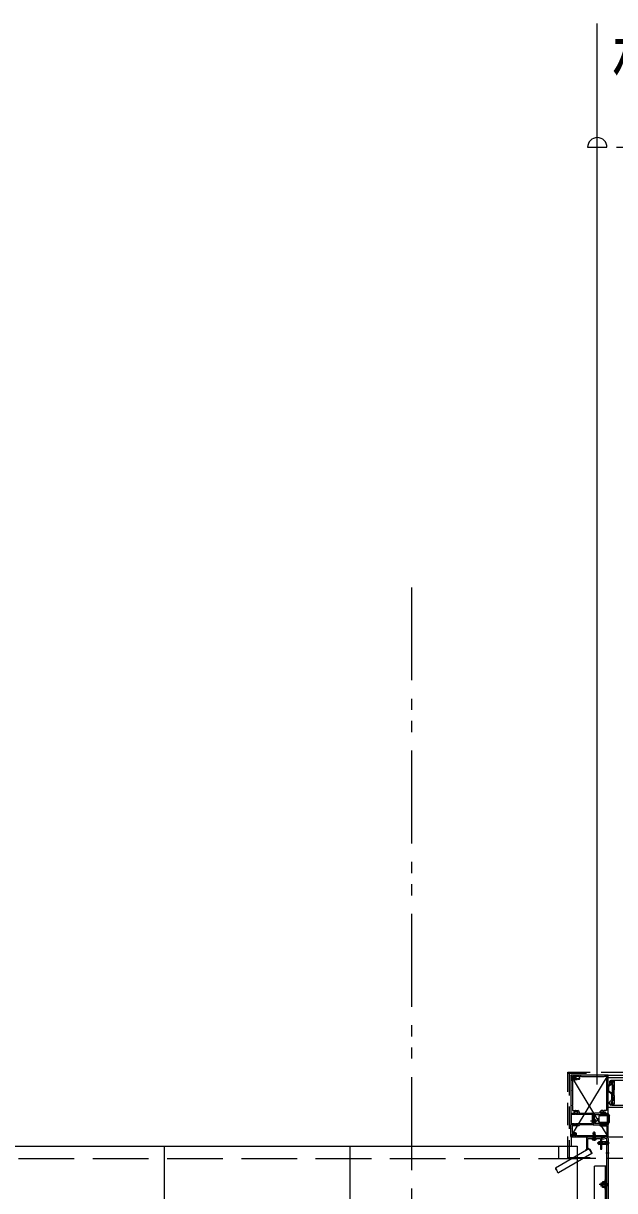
# Model space of a CAD drawing. Units: millimetres at full size. Extents: x -12803 to 120774, y -9413 to 101127.
# Drawn here: x 81647 to 82602, y 19825 to 21712 of the extents above; entities that cross this region are included whole.
import ezdxf
from ezdxf.enums import TextEntityAlignment as Align

# ---------------------------------------------------------------- set-up
doc = ezdxf.new("R2010")
doc.units = ezdxf.units.MM
doc.header["$LTSCALE"] = 30
for name, pattern in [('DASHED1', [1.8, 1.2, -0.6]), ('DASHED3', [4, 3, -1]), ('DOUBLE_CHAIN1', [8.8, 5, -1, 0.6, -0.6, 0.6, -1])]:
    doc.linetypes.add(name, pattern=pattern)
doc.layers.add('0-0_NoName', color=7, linetype='Continuous')
for name, color, linetype, lineweight in [('1-3_AIHO15-壁開口寸法・コメント', 7, 'Continuous', 15), ('2-1_躯体', 7, 'Continuous', 15), ('2-2_間仕切り芯', 7, 'DOUBLE_CHAIN1', 15), ('2-A_建具', 7, 'Continuous', 15)]:
    doc.layers.add(name, color=color, linetype=linetype, lineweight=lineweight)
doc.styles.add('ＭＳ ゴシック', font='')
doc.styles.get('ＭＳ ゴシック').set_extended_font_data('MS Gothic')

# ---------------------------------------------------------------- blocks, each defined once
blk = doc.blocks.new('グループ部品-717')
at = {"layer": '1-3_AIHO15-壁開口寸法・コメント'}
for p, q in [((82558.73, 21511.4), (82589.98, 21511.4)), ((82605.61, 21511.4), (82636.86, 21511.4))]:
    blk.add_line(p, q, dxfattribs=at)
blk.add_arc((82574.36, 21511.4), 15.62, 0, 180, dxfattribs=at)
blk = doc.blocks.new('グループ部品-718')
at = {"layer": '1-3_AIHO15-壁開口寸法・コメント'}
for p, q in [((84093.11, 21511.4), (84061.86, 21511.4)), ((84139.98, 21511.4), (84108.73, 21511.4))]:
    blk.add_line(p, q, dxfattribs=at)
blk.add_arc((84124.36, 21511.4), 15.62, 180, 0, dxfattribs=at)
blk = doc.blocks.new('グループ部品-719')
at = {"layer": '1-3_AIHO15-壁開口寸法・コメント'}
for p, q in [((82574.36, 19996.41), (82574.36, 21711.4)), ((84124.36, 19996.41), (84124.36, 21711.4)), ((82636.86, 21511.4), (84061.86, 21511.4))]:
    blk.add_line(p, q, dxfattribs=at)
for name in ['グループ部品-717', 'グループ部品-718']:
    blk.add_blockref(name, (0, 0), dxfattribs=at)
at = {"layer": '1-3_AIHO15-壁開口寸法・コメント', "style": 'ＭＳ ゴシック', "width": 1.15}
blk.add_text('機器搬入口W1550×H=2200', height=84.92, dxfattribs=at).set_placement((82596.46, 21589.03), align=Align.BOTTOM_LEFT)
blk = doc.blocks.new('グループ部品-732')
at = {"layer": '2-1_躯体'}
for p, q in [((78979.36, 19896.41), (82541.79, 19896.41)), ((81874.36, 19896.41), (81874.36, 19576.41)), ((82174.36, 19896.41), (82174.36, 19576.41)), ((82541.79, 19896.41), (82541.79, 19716.41))]:
    blk.add_line(p, q, dxfattribs=at)
at = {"layer": '2-1_躯体', "linetype": 'DASHED3'}
blk.add_line((78999.36, 19876.41), (82541.79, 19876.41), dxfattribs=at)
at = {"layer": '2-2_間仕切り芯'}
blk.add_line((82274.36, 20799.98), (82274.36, 5670.44), dxfattribs=at)
at = {"layer": '2-A_建具', "linetype": 'DASHED1'}
for p, q in [((82526.79, 20014.41), (82556.79, 20014.41)), ((82528.79, 20014.41), (82528.79, 19878.41)), ((82526.79, 19878.41), (82576.79, 19878.41))]:
    blk.add_line(p, q, dxfattribs=at)
at = {"layer": '2-A_建具'}
for p, q in [((82531.79, 19911.41), (82591.79, 20011.41)), ((82591.79, 19911.41), (82531.79, 20011.41)), ((82535.45, 20008.01), (82534.52, 20008.01)), ((82536.55, 20005.36), (82535.94, 20007.64)), ((82536.79, 20005.21), (82536.74, 20005.21)), ((82537.09, 20006.41), (82537.09, 20005.51)), ((82538.68, 20006.95), (82538.19, 20007.15)), ((82538.7, 20003.93), (82545.36, 20005.1)), ((82591.79, 20011.41), (82659.19, 20011.41)), ((85491.79, 20006.91), (82591.79, 20006.91)), ((82534.29, 19985.95), (82534.29, 19962.87)), ((82589.29, 19985.95), (82589.29, 19962.87)), ((82591.79, 19986.17), (82591.79, 19993.45)), ((82592.67, 19995.11), (82594.29, 19996.21)), ((82592.99, 19986.17), (82592.99, 19993.45)), ((82593.34, 19994.11), (82596.21, 19996.06)), ((82594.29, 20000.91), (82594.29, 19996.21)), ((82596.49, 20002.91), (82596.29, 20002.91)), ((82596.49, 19997.91), (82596.79, 20002.59)), ((82598.79, 19997.91), (82596.49, 19997.91)), ((82597.33, 19996.41), (82598.29, 19996.41)), ((84085.99, 20002.91), (82597.59, 20002.91)), ((82598.29, 19997.91), (82598.29, 19967.91)), ((82599.09, 19998.21), (82599.09, 20000.11)), ((82599.59, 20000.61), (82600.89, 20000.61)), ((82600.29, 19995.11), (82600.29, 19978.41)), ((82600.79, 19995.61), (82600.89, 19995.61)), ((82601.39, 19996.11), (82601.39, 20000.11)), ((82592.67, 19984.52), (82596.21, 19982.11)), ((82593.34, 19985.51), (82598.29, 19982.14)), ((82594.29, 19964.91), (82594.29, 19967.75)), ((82595.3, 19969.49), (82596.08, 19969.94)), ((82597.09, 19980.45), (82597.09, 19971.67)), ((82599.09, 19967.61), (82599.09, 19965.71)), ((82600.29, 19970.71), (82600.29, 19975.41)), ((82600.89, 19977.91), (82600.79, 19977.91)), ((82600.79, 19975.91), (82600.89, 19975.91)), ((82600.79, 19970.21), (82600.89, 19970.21)), ((82601.39, 19977.41), (82601.39, 19976.41)), ((82601.39, 19969.71), (82601.39, 19965.71)), ((82601.91, 19972.64), (82601.79, 19972.45)), ((82531.79, 19949.16), (82531.79, 19931.66)), ((82532.79, 19949.36), (82531.99, 19949.36)), ((82538.35, 19948.93), (82539.19, 19948.44)), ((82539.25, 19953.94), (82539.33, 19953.94)), ((82539.69, 19948.31), (82542.42, 19948.31)), ((82540.06, 19953.82), (82540.25, 19953.94)), ((82540.25, 19953.94), (82542.92, 19953.94)), ((82565.79, 19947.91), (82565.79, 19932.91)), ((82585.79, 19948.41), (82578.29, 19945.41)), ((82580.01, 19945.56), (82585.88, 19947.91)), ((82583.33, 19953.94), (82580.66, 19953.94)), ((82581.15, 19948.37), (82583.88, 19948.37)), ((82583.88, 19948.31), (82581.15, 19948.31)), ((82584.33, 19953.94), (82584.25, 19953.94)), ((82584.38, 19948.5), (82585.23, 19948.99)), ((82585.23, 19948.93), (82584.38, 19948.44)), ((82589.79, 19948.41), (82585.79, 19948.41)), ((82589.79, 19947.91), (82585.88, 19947.91)), ((82586.15, 19948.37), (82590.79, 19948.37)), ((82590.79, 19948.31), (82586.15, 19948.31)), ((82589.79, 19948.41), (82589.79, 19947.91)), ((82591.59, 19949.42), (82590.79, 19949.42)), ((82590.79, 19949.36), (82591.59, 19949.36)), ((85491.79, 19958.91), (82591.79, 19958.91)), ((82591.79, 19949.22), (82591.79, 19931.66)), ((82591.79, 19948.41), (82593.79, 19945.41)), ((82596.49, 19962.91), (82596.29, 19962.91)), ((82597.59, 19962.91), (84085.99, 19962.91)), ((82599.59, 19965.21), (82600.89, 19965.21)), ((82531.79, 19912.26), (82531.79, 19931.21)), ((82531.99, 19931.46), (82532.79, 19931.46)), ((82539.19, 19932.38), (82538.35, 19931.89)), ((82542.42, 19932.51), (82539.69, 19932.51)), ((82563.29, 19937.41), (82574.29, 19937.41)), ((82565.79, 19940.41), (82566.79, 19939.41)), ((82566.79, 19938.76), (82571.7, 19938.76)), ((82566.79, 19936.06), (82571.7, 19936.06)), ((82566.79, 19935.41), (82570.39, 19935.41)), ((82567.72, 19947.84), (82567.72, 19937.87)), ((82567.86, 19947.84), (82567.86, 19937.87)), ((82571.79, 19938.71), (82570.39, 19939.41)), ((82571.79, 19936.11), (82570.39, 19935.41)), ((82571.79, 19938.71), (82571.79, 19936.11)), ((82575.12, 19941.24), (82576.79, 19941.24)), ((82575.12, 19939.58), (82576.79, 19939.58)), ((82591.79, 19945.41), (82576.79, 19945.41)), ((82585.79, 19932.41), (82578.29, 19935.41)), ((82580.01, 19935.26), (82585.88, 19932.91)), ((82583.88, 19932.57), (82581.15, 19932.57)), ((82581.15, 19932.51), (82583.88, 19932.51)), ((82585.23, 19931.95), (82584.38, 19932.44)), ((82584.38, 19932.38), (82585.23, 19931.89)), ((82589.79, 19932.41), (82585.79, 19932.41)), ((82589.79, 19932.91), (82585.88, 19932.91)), ((82590.79, 19932.57), (82586.15, 19932.57)), ((82589.79, 19932.41), (82589.79, 19932.91)), ((82590.79, 19931.52), (82591.59, 19931.52)), ((82591.59, 19931.46), (82590.79, 19931.46)), ((82591.79, 19932.41), (82593.79, 19935.41)), ((82593.79, 19935.41), (82593.79, 19945.41)), ((82533.9, 19914.96), (82533.99, 19914.61)), ((82534.46, 19914.01), (82534.64, 19913.9)), ((82534.7, 19915.7), (82534.62, 19915.52)), ((82534.77, 19914.62), (82534.69, 19914.44)), ((82535.05, 19915.05), (82534.97, 19914.87)), ((82535.24, 19915.62), (82535.16, 19915.44)), ((82535.49, 19914.44), (82535.41, 19914.26)), ((82535.77, 19916.17), (82535.7, 19915.99)), ((82535.77, 19915.52), (82535.7, 19915.34)), ((82535.98, 19915.06), (82535.9, 19914.88)), ((82536.32, 19914.27), (82536.24, 19914.08)), ((82536.38, 19915.77), (82536.3, 19915.58)), ((82536.57, 19914.76), (82536.5, 19914.57)), ((82540.36, 19917.56), (82539.31, 19918.29)), ((82579.49, 19911.41), (82559.09, 19911.41)), ((82567.94, 19914.91), (82567.31, 19914.8)), ((82571.27, 19914.8), (82567.31, 19914.1)), ((82567.31, 19914.62), (82567.31, 19914.8)), ((82567.31, 19914.62), (82567.94, 19914.73)), ((82567.31, 19914.62), (82567.69, 19914.4)), ((82567.31, 19913.92), (82571.27, 19914.62)), ((82567.31, 19914.1), (82567.69, 19914.32)), ((82571.27, 19914.1), (82567.31, 19913.4)), ((82567.31, 19913.92), (82567.31, 19914.1)), ((82567.31, 19913.92), (82567.69, 19913.7)), ((82567.31, 19913.22), (82571.27, 19913.92)), ((82567.31, 19913.4), (82567.69, 19913.62)), ((82571.27, 19913.4), (82567.31, 19912.7)), ((82567.31, 19913.22), (82567.31, 19913.4)), ((82567.31, 19913.22), (82567.69, 19913)), ((82567.31, 19912.52), (82571.27, 19913.22)), ((82567.31, 19912.7), (82567.69, 19912.92)), ((82571.27, 19912.7), (82567.31, 19912)), ((82567.31, 19912.52), (82567.31, 19912.7)), ((82567.31, 19912.52), (82567.69, 19912.3)), ((82567.31, 19911.82), (82571.27, 19912.52)), ((82567.31, 19912), (82567.69, 19912.22)), ((82567.31, 19911.82), (82567.31, 19912)), ((82567.31, 19911.82), (82567.69, 19911.6)), ((82571.27, 19911.3), (82567.31, 19910.6)), ((82567.31, 19911.12), (82567.69, 19910.9)), ((82567.31, 19910.6), (82567.69, 19910.82)), ((82567.31, 19910.42), (82567.31, 19910.6)), ((82571.27, 19910.6), (82567.31, 19909.9)), ((82567.31, 19910.42), (82567.69, 19910.2)), ((82567.31, 19909.9), (82567.69, 19910.12)), ((82567.64, 19918.1), (82569.14, 19919.11)), ((82567.64, 19915.81), (82567.94, 19915.81)), ((82567.69, 19915.81), (82567.69, 19915.02)), ((82570.89, 19915.1), (82567.69, 19914.4)), ((82567.69, 19914.32), (82570.89, 19915.02)), ((82570.89, 19914.4), (82567.69, 19913.7)), ((82567.69, 19914.4), (82567.69, 19914.32)), ((82567.69, 19913.62), (82570.89, 19914.32)), ((82570.89, 19913.7), (82567.69, 19913)), ((82567.69, 19913.7), (82567.69, 19913.62)), ((82567.69, 19912.92), (82570.89, 19913.62)), ((82570.89, 19913), (82567.69, 19912.3)), ((82567.69, 19913), (82567.69, 19912.92)), ((82567.69, 19912.22), (82570.89, 19912.92)), ((82570.89, 19912.3), (82567.69, 19911.6)), ((82567.69, 19912.3), (82567.69, 19912.22)), ((82567.69, 19911.6), (82567.69, 19911.52)), ((82567.69, 19910.82), (82570.89, 19911.52)), ((82570.89, 19910.9), (82567.69, 19910.2)), ((82567.69, 19910.9), (82567.69, 19910.82)), ((82567.69, 19910.12), (82570.89, 19910.82)), ((82567.69, 19910.2), (82567.69, 19910.12)), ((82567.94, 19917.91), (82569.14, 19918.75)), ((82569.29, 19917.6), (82568.43, 19914.7)), ((82568.47, 19914.83), (82571.27, 19915.32)), ((82571.27, 19915.5), (82568.52, 19915.01)), ((82568.58, 19915.21), (82570.89, 19915.72)), ((82568.76, 19915.81), (82570.94, 19915.81)), ((82569.14, 19919.11), (82569.44, 19919.11)), ((82569.14, 19918.75), (82569.14, 19919.11)), ((82569.29, 19913.47), (82569.29, 19920.04)), ((82569.29, 19917.6), (82569.44, 19919.11)), ((82569.29, 19912.47), (82569.29, 19911.27)), ((82569.29, 19910.27), (82569.29, 19905.36)), ((82570.94, 19918.1), (82569.44, 19919.11)), ((82569.49, 19909.81), (82570.89, 19910.12)), ((82569.99, 19917.21), (82570.94, 19918.02)), ((82570.89, 19915.8), (82570.89, 19915.72)), ((82571.27, 19915.5), (82570.89, 19915.72)), ((82571.27, 19915.32), (82570.89, 19915.1)), ((82570.89, 19915.1), (82570.89, 19915.02)), ((82571.27, 19914.8), (82570.89, 19915.02)), ((82571.27, 19914.62), (82570.89, 19914.4)), ((82570.89, 19914.4), (82570.89, 19914.32)), ((82571.27, 19914.1), (82570.89, 19914.32)), ((82571.27, 19913.92), (82570.89, 19913.7)), ((82570.89, 19913.7), (82570.89, 19913.62)), ((82571.27, 19913.4), (82570.89, 19913.62)), ((82571.27, 19913.22), (82570.89, 19913)), ((82570.89, 19913), (82570.89, 19912.92)), ((82571.27, 19912.7), (82570.89, 19912.92)), ((82571.27, 19912.52), (82570.89, 19912.3)), ((82570.89, 19912.3), (82570.89, 19912.22)), ((82571.27, 19912), (82570.89, 19912.22)), ((82570.89, 19911.6), (82570.89, 19911.52)), ((82571.27, 19911.3), (82570.89, 19911.52)), ((82570.89, 19910.9), (82570.89, 19910.82)), ((82571.27, 19910.6), (82570.89, 19910.82)), ((82570.89, 19910.2), (82570.89, 19910.12)), ((82571.27, 19909.9), (82570.89, 19910.12)), ((82570.94, 19915.81), (82570.94, 19918.1)), ((82571.27, 19915.32), (82571.27, 19915.5)), ((82571.27, 19914.62), (82571.27, 19914.8)), ((82571.27, 19913.92), (82571.27, 19914.1)), ((82571.27, 19913.22), (82571.27, 19913.4)), ((82571.27, 19912.52), (82571.27, 19912.7)), ((82571.27, 19911.12), (82571.27, 19911.3)), ((82589.38, 19910.9), (82581.79, 19909.31)), ((82591.79, 19911.41), (82659.19, 19911.41)), ((82560.89, 19892.2), (82506.94, 19861.05)), ((82511.79, 19896.41), (82511.79, 19876.41)), ((82541.79, 19896.41), (82541.79, 19716.41)), ((82560.89, 19892.2), (82562.26, 19891.83)), ((82560.89, 19892.2), (82565.39, 19884.41)), ((82565.79, 19909.11), (82565.89, 19907.99)), ((82565.79, 19909.11), (82572.79, 19909.11)), ((82567.31, 19909.81), (82567.31, 19909.9)), ((82567.31, 19909.81), (82571.27, 19909.81)), ((82567.56, 19909.61), (82567.56, 19909.81)), ((82571.02, 19909.61), (82571.02, 19909.81)), ((82572.79, 19909.11), (82572.69, 19907.99)), ((82583.49, 19901.41), (82573.92, 19901.41)), ((82575.79, 19902.71), (82577.19, 19903.41)), ((82575.79, 19902.71), (82575.79, 19900.11)), ((82575.79, 19900.11), (82577.19, 19899.41)), ((82590.29, 19902.76), (82575.88, 19902.76)), ((82590.29, 19900.06), (82575.88, 19900.06)), ((82590.29, 19899.41), (82577.19, 19899.41)), ((82581.79, 19909.31), (82582.2, 19907.35)), ((82589.79, 19908.95), (82582.2, 19907.35)), ((82585.93, 19901.41), (82584.87, 19901.41)), ((82593.88, 19901.41), (82586.88, 19901.41)), ((82589.79, 19585.41), (82589.79, 19908.95)), ((82591.79, 19904.91), (82590.29, 19903.41)), ((82591.79, 19908.95), (82591.79, 19585.41)), ((82565.39, 19884.41), (82511.44, 19853.25)), ((82593.52, 19885.24), (82588.22, 19885.24)), ((82569.79, 19614.41), (82569.79, 19864.41)), ((82589.79, 19864.41), (82569.79, 19864.41)), ((82587.49, 19614.41), (82587.49, 19864.41)), ((82582.48, 19836.91), (82579.78, 19836.91)), ((82579.78, 19836.91), (82579.78, 19831.91)), ((82582.48, 19836.48), (82579.78, 19836.48)), ((82582.84, 19839.03), (82582.48, 19838.41)), ((82582.48, 19838.41), (82582.48, 19830.41)), ((82586.48, 19839.03), (82582.84, 19839.03)), ((82586.48, 19836.72), (82582.84, 19836.72)), ((82586.48, 19841.91), (82586.48, 19826.91)), ((82587.48, 19841.91), (82586.48, 19841.91)), ((82586.48, 19837.06), (82587.48, 19837.06)), ((82589.78, 19836.91), (82586.48, 19836.91)), ((82589.78, 19836.48), (82586.48, 19836.48)), ((82587.48, 19826.91), (82587.48, 19841.91)), ((82587.49, 19853.39), (82589.79, 19851.09)), ((82587.49, 19851.27), (82589.79, 19848.97)), ((82589.78, 19836.91), (82589.78, 19831.91)), ((82589.78, 19834.41), (82577.27, 19834.41)), ((82582.48, 19832.34), (82579.78, 19832.34)), ((82582.48, 19831.91), (82579.78, 19831.91)), ((82582.84, 19829.79), (82582.48, 19830.41)), ((82586.48, 19832.1), (82582.84, 19832.1)), ((82586.48, 19829.79), (82582.84, 19829.79)), ((82589.78, 19832.34), (82586.48, 19832.34)), ((82589.78, 19831.91), (82586.48, 19831.91)), ((82586.48, 19831.76), (82587.48, 19831.76)), ((82586.48, 19826.91), (82587.48, 19826.91))]:
    blk.add_line(p, q, dxfattribs=at)
at = {"layer": '2-A_建具', "linetype": 'DASHED1'}
blk.add_lwpolyline([(82679.7, 19876.41), (82526.79, 19876.41), (82526.79, 20016.41), (82668.84, 20016.41)], dxfattribs=at)
at = {"layer": '2-A_建具'}
for points in [[(82591.79, 19949.61), (82591.79, 20011.41), (82531.79, 20011.41), (82531.79, 19949.61)], [(82531.79, 20010.41), (82532.79, 20010.41), (82540.79, 20007.18)], [(82533.72, 20007.21), (82533.72, 20002.41), (82534.29, 20001.42), (82534.29, 19986.87)], [(82535.09, 20009.48), (82545.09, 20009.48), (82545.09, 20006.64)], [(82544.43, 20005.85), (82538.09, 20004.74), (82538.09, 20005.51), (82537.29, 20005.51), (82537.29, 20005.11)], [(82539.15, 20005.34), (82538.44, 20005.01), (82538.21, 20005.51), (82538.84, 20006.14)], [(82540.79, 20007.18), (82540.79, 20006.81), (82539.72, 20005.74)], [(82546.19, 20006.09), (82546.19, 20009.48), (82547.79, 20009.48), (82548.78, 20008.91), (82585.3, 20008.91), (82586.29, 20009.48), (82589.29, 20009.48), (82589.29, 19986.87)], [(82596.79, 20002.11), (82596.79, 19998.41), (82598.59, 19998.41)], [(82598.79, 19998.61), (82598.79, 19999.21), (82597.99, 19999.21), (82597.99, 20001.41), (82601.79, 20001.41), (82601.79, 19993.37)], [(82601.79, 19992.45), (82601.79, 19987.41), (82600.79, 19987.41), (82600.79, 19983.37)], [(82598.79, 19967.91), (82596.49, 19967.91), (82596.79, 19963.23)], [(82598.59, 19967.41), (82596.79, 19967.41), (82596.79, 19963.71)], [(82601.79, 19972.45), (82601.79, 19964.41), (82597.99, 19964.41), (82597.99, 19966.61), (82598.79, 19966.61), (82598.79, 19967.21)], [(82600.79, 19982.45), (82600.79, 19978.41), (82601.79, 19978.41), (82601.79, 19973.37)], [(82565.79, 19947.91), (82543.79, 19947.91), (82543.79, 19949.41), (82541.79, 19949.41), (82541.79, 19950.41), (82542.99, 19950.41), (82542.99, 19952.01), (82536.59, 19952.01), (82536.59, 19950.41), (82537.79, 19950.41), (82537.79, 19949.41), (82531.99, 19949.41)], [(82537.42, 19932.51), (82532.79, 19932.51), (82532.79, 19948.31), (82537.42, 19948.31)], [(82542.99, 19949.11), (82539.64, 19949.11), (82538.06, 19950.02), (82537.54, 19949.11), (82532.98, 19949.11)], [(82534.29, 19961.95), (82534.29, 19953.94), (82538.33, 19953.94)], [(82544.92, 19951.94), (82544.92, 19951.08), (82545.79, 19949.84), (82565.72, 19949.84)], [(82591.59, 19931.41), (82585.79, 19931.41), (82585.79, 19930.41), (82585.29, 19930.41), (82583.14, 19931.41), (82579.79, 19931.41), (82579.79, 19932.91), (82569.79, 19932.91), (82569.79, 19947.91), (82579.79, 19947.91), (82579.79, 19949.41), (82581.79, 19949.41), (82581.79, 19950.41), (82580.59, 19950.41), (82580.59, 19952.01), (82586.99, 19952.01), (82586.99, 19950.41), (82585.79, 19950.41), (82585.79, 19949.41), (82591.59, 19949.41)], [(82578.66, 19951.94), (82578.66, 19951.08), (82577.79, 19949.84), (82569.86, 19949.84)], [(82590.59, 19949.17), (82586.04, 19949.17), (82585.51, 19950.08), (82583.94, 19949.17), (82580.59, 19949.17)], [(82580.59, 19949.11), (82583.94, 19949.11), (82585.51, 19950.02), (82586.04, 19949.11), (82590.59, 19949.11)], [(82589.29, 19961.95), (82589.29, 19953.94), (82585.25, 19953.94)], [(82586.15, 19932.51), (82590.79, 19932.51), (82590.79, 19948.37)], [(82531.79, 19911.79), (82531.79, 19911.41), (82591.79, 19911.41), (82591.79, 19931.21)], [(82531.99, 19931.41), (82537.79, 19931.41), (82537.79, 19930.41), (82538.29, 19930.41), (82540.43, 19931.41), (82543.79, 19931.41), (82543.79, 19932.91), (82565.79, 19932.91)], [(82532.98, 19931.71), (82537.54, 19931.71), (82538.06, 19930.8), (82539.64, 19931.71), (82542.99, 19931.71)], [(82567.72, 19936.95), (82567.72, 19930.98), (82545.99, 19930.98), (82544.49, 19929.48), (82533.72, 19929.48), (82533.72, 19925.87)], [(82565.79, 19934.41), (82566.79, 19935.41), (82566.79, 19939.41)], [(82565.79, 19939.21), (82567.13, 19938.56), (82567.74, 19937.41)], [(82565.79, 19935.61), (82567.13, 19936.27), (82567.74, 19937.41)], [(82566.79, 19939.41), (82570.39, 19939.41), (82570.39, 19935.41)], [(82567.86, 19936.95), (82567.86, 19930.98), (82577.59, 19930.98), (82579.09, 19929.48), (82589.86, 19929.48), (82589.86, 19925.87)], [(82576.79, 19945.41), (82576.79, 19935.41), (82591.79, 19935.41)], [(82580.59, 19931.77), (82583.94, 19931.77), (82585.51, 19930.86), (82586.04, 19931.77), (82590.59, 19931.77)], [(82590.59, 19931.71), (82586.04, 19931.71), (82585.51, 19930.8), (82583.94, 19931.71), (82580.59, 19931.71)], [(82531.79, 19911.41), (82532.29, 19910.91), (82532.29, 19896.91), (82531.79, 19896.41)], [(82539.19, 19917.16), (82539.79, 19916.74), (82539.79, 19913.34), (82537.84, 19913.34), (82537.29, 19913.99), (82534.89, 19913.7), (82531.89, 19911.97)], [(82533.72, 19924.95), (82533.72, 19918.41), (82536.79, 19918.41), (82539.79, 19916.31)], [(82539.79, 19914.71), (82537.94, 19913.41), (82537.28, 19915.86)], [(82589.86, 19924.95), (82589.86, 19913.34), (82540.79, 19913.34), (82540.79, 19916.74)], [(82567.31, 19914.8), (82567.69, 19915.02), (82567.94, 19915.07)], [(82567.31, 19911.12), (82567.31, 19911.3), (82567.69, 19911.52), (82570.89, 19912.22)], [(82567.31, 19911.12), (82571.27, 19911.82), (82571.27, 19912), (82567.31, 19911.3)], [(82567.31, 19910.42), (82571.27, 19911.12), (82570.89, 19910.9)], [(82567.64, 19915.81), (82567.64, 19918.1), (82567.94, 19917.91)], [(82571.27, 19911.82), (82570.89, 19911.6), (82567.69, 19910.9)], [(82567.8, 19909.81), (82571.27, 19910.42), (82571.27, 19910.6)], [(82569.14, 19918.75), (82567.94, 19914.76), (82567.94, 19917.91)], [(82571.27, 19910.42), (82570.89, 19910.2), (82569.09, 19909.81)], [(82569.29, 19917.71), (82569.99, 19917.21), (82570.13, 19915.81)], [(82526.79, 19896.41), (82526.29, 19895.91), (82512.29, 19895.91), (82511.79, 19896.41)], [(82556.79, 19909.11), (82556.79, 19891.41), (82559.09, 19891.41)], [(82559.09, 19891.41), (82559.09, 19909.11), (82579.49, 19909.11), (82579.49, 19891.41), (82581.79, 19891.41), (82581.79, 19909.11)], [(82562.26, 19891.83), (82565.76, 19885.77), (82565.39, 19884.41)], [(82567.24, 19906.75), (82568.14, 19908.56), (82569.29, 19909.17)], [(82571.34, 19906.75), (82570.43, 19908.56), (82569.29, 19909.17)], [(82571.27, 19909.81), (82571.27, 19909.9), (82570.77, 19909.81)], [(82590.29, 19903.41), (82577.19, 19903.41), (82577.19, 19899.41)], [(82591.79, 19903.46), (82589.93, 19902.56), (82589.32, 19901.41)], [(82591.79, 19899.36), (82589.93, 19900.27), (82589.32, 19901.41)], [(82591.79, 19897.91), (82590.29, 19899.41), (82590.29, 19903.41)]]:
    blk.add_lwpolyline(points, dxfattribs=at)
blk.add_circle((82535.69, 19915.21), 2, dxfattribs=at)
for centre, radius, start, end in [((82534.52, 20007.21), 0.8, 90, 180), ((82535.45, 20007.51), 0.5, 15, 90), ((82536.74, 20005.41), 0.2, 195, 270), ((82536.79, 20005.51), 0.3, 270, 0), ((82537.89, 20006.41), 0.8, 68, 180), ((82538.49, 20005.11), 1.2, 180, 280), ((82538.49, 20006.49), 0.5, 315, 68), ((82538.3, 20007.15), 2, 295, 315), ((82544.29, 20006.64), 0.8, 280, 0), ((82545.19, 20006.09), 1, 280, 0), ((82534.29, 19986.41), 0.3, 113.57818, 246.42182), ((82534.09, 19986.87), 0.2, 293.57818, 0), ((82534.09, 19985.95), 0.2, 0, 66.42182), ((82589.49, 19986.87), 0.2, 180, 246.42182), ((82589.49, 19985.95), 0.2, 113.57818, 180), ((82589.29, 19986.41), 0.3, 293.57818, 66.42182), ((82593.79, 19993.45), 2, 124.16806, 180.00289), ((82593.79, 19986.17), 2, 180.00289, 235.81101), ((82593.79, 19993.45), 0.8, 124.21613, 180.00289), ((82593.79, 19986.17), 0.8, 180.00289, 235.78387), ((82596.29, 20000.91), 2, 90, 180), ((82597.33, 19994.41), 2, 90, 124.21613), ((82596.49, 20002.61), 0.3, 356.34024, 90), ((82597.59, 20002.11), 0.8, 90, 180), ((82598.59, 19998.61), 0.2, 270, 0), ((82598.79, 19998.21), 0.3, 270, 0.00359), ((82599.59, 20000.11), 0.5, 90.00359, 180.00359), ((82600.79, 19995.11), 0.5, 90, 180), ((82600.89, 20000.11), 0.5, 0.00359, 90.00359), ((82600.89, 19996.11), 0.5, 270, 0.00359), ((82601.99, 19993.37), 0.2, 180, 246.42182), ((82601.99, 19992.45), 0.2, 113.57818, 180), ((82601.79, 19992.91), 0.3, 293.57818, 66.42182), ((82596.29, 19967.75), 2, 119.74538, 180), ((82595.09, 19971.67), 2, 299.74538, 0), ((82595.09, 19980.45), 2, 0, 55.81101), ((82598.59, 19967.21), 0.2, 0, 90), ((82598.79, 19967.61), 0.3, 359.99641, 90), ((82600.79, 19978.41), 0.5, 180, 269.97137), ((82600.79, 19975.41), 0.5, 89.99641, 180), ((82600.79, 19970.71), 0.5, 180, 269.99997), ((82600.99, 19983.37), 0.2, 180, 246.42182), ((82600.99, 19982.45), 0.2, 113.57818, 180), ((82600.89, 19977.41), 0.5, 359.99641, 89.99641), ((82600.89, 19976.41), 0.5, 269.99641, 359.99641), ((82600.89, 19969.71), 0.5, 359.99641, 90), ((82600.79, 19982.91), 0.3, 293.57818, 66.42182), ((82601.99, 19973.37), 0.2, 180, 246.42182), ((82601.79, 19972.91), 0.3, 293.57818, 66.42182), ((82531.99, 19949.61), 0.2, 180, 270), ((82531.99, 19949.16), 0.2, 90, 180), ((82532.79, 19949.16), 0.2, 345.52249, 90), ((82534.29, 19962.41), 0.3, 113.57818, 246.42182), ((82534.09, 19962.87), 0.2, 293.57818, 0), ((82534.09, 19961.95), 0.2, 0, 66.42182), ((82537.42, 19949.31), 1, 270, 337.76355), ((82538.33, 19953.74), 0.2, 23.57818, 90), ((82538.79, 19953.94), 0.3, 203.57818, 336.42182), ((82539.25, 19953.74), 0.2, 90, 156.42182), ((82539.69, 19949.31), 1, 240, 270), ((82539.33, 19953.74), 0.2, 23.57818, 90), ((82539.79, 19953.94), 0.3, 203.57818, 336.42182), ((82542.99, 19948.51), 0.6, 199.47122, 90), ((82542.92, 19951.94), 2, 0, 90), ((82565.72, 19947.84), 2, 0, 90), ((82569.86, 19947.84), 2, 90, 180), ((82580.66, 19951.94), 2, 90, 180), ((82580.59, 19948.57), 0.6, 90, 340.52878), ((82580.59, 19948.51), 0.6, 90, 340.52878), ((82583.33, 19953.74), 0.2, 23.57818, 90), ((82583.79, 19953.94), 0.3, 203.57818, 336.42182), ((82583.88, 19949.37), 1, 270, 300), ((82583.88, 19949.31), 1, 270, 300), ((82584.25, 19953.74), 0.2, 90, 156.42182), ((82584.33, 19953.74), 0.2, 23.57818, 90), ((82584.79, 19953.94), 0.3, 203.57818, 336.42182), ((82585.25, 19953.74), 0.2, 90, 156.42182), ((82586.15, 19949.37), 1, 202.23645, 270), ((82586.15, 19949.31), 1, 202.23645, 270), ((82589.49, 19962.87), 0.2, 180, 246.42182), ((82589.49, 19961.95), 0.2, 113.57818, 180), ((82589.29, 19962.41), 0.3, 293.57818, 66.42182), ((82590.79, 19949.22), 0.2, 90, 194.47751), ((82590.79, 19949.16), 0.2, 90, 194.47751), ((82591.59, 19949.61), 0.2, 270, 0), ((82591.59, 19949.22), 0.2, 0, 90), ((82591.59, 19949.16), 0.2, 0, 90), ((82596.29, 19964.91), 2, 180, 270), ((82596.49, 19963.21), 0.3, 270, 3.65976), ((82597.59, 19963.71), 0.8, 180, 270), ((82599.59, 19965.71), 0.5, 179.99641, 269.99641), ((82600.89, 19965.71), 0.5, 269.99641, 359.99641), ((82531.99, 19931.66), 0.2, 180, 270), ((82531.99, 19931.21), 0.2, 90, 180), ((82532.79, 19931.66), 0.2, 270, 14.47751), ((82537.42, 19931.51), 1, 22.23645, 90), ((82539.69, 19931.51), 1, 90, 120), ((82542.99, 19932.31), 0.6, 270, 160.52878), ((82567.72, 19937.41), 0.3, 113.57818, 246.42182), ((82567.52, 19937.87), 0.2, 293.57818, 0), ((82567.52, 19936.95), 0.2, 0, 66.42182), ((82568.06, 19937.87), 0.2, 180, 246.42182), ((82568.06, 19936.95), 0.2, 113.57818, 180), ((82567.86, 19937.41), 0.3, 293.57818, 66.42182), ((82580.59, 19932.37), 0.6, 19.47122, 270), ((82580.59, 19932.31), 0.6, 19.47122, 270), ((82583.88, 19931.57), 1, 60, 90), ((82583.88, 19931.51), 1, 60, 90), ((82586.15, 19931.57), 1, 90, 157.76355), ((82586.15, 19931.51), 1, 90, 157.76355), ((82590.79, 19931.72), 0.2, 165.52249, 270), ((82590.79, 19931.66), 0.2, 165.52249, 270), ((82591.59, 19931.72), 0.2, 270, 0), ((82591.59, 19931.66), 0.2, 270, 0), ((82591.59, 19931.21), 0.2, 0, 90), ((82531.99, 19912.26), 0.2, 180, 300), ((82531.99, 19911.79), 0.2, 120, 180), ((82533.72, 19925.41), 0.3, 113.57818, 246.42182), ((82533.52, 19925.87), 0.2, 293.57818, 0), ((82533.52, 19924.95), 0.2, 0, 66.42182), ((82535.59, 19915.41), 1.75, 15, 195), ((82534.96, 19914.87), 1, 195, 240), ((82534.54, 19913.73), 0.2, 300, 60), ((82538.94, 19917.76), 0.65, 55, 292.42103), ((82539.79, 19916.74), 1, 0, 55), ((82559.09, 19909.11), 2.3, 90, 180), ((82568.19, 19914.76), 0.248, 180, 347.19096), ((82579.49, 19909.11), 2.3, 0, 90), ((82589.79, 19908.95), 2, 0, 101.85978), ((82590.06, 19925.87), 0.2, 180, 246.42182), ((82590.06, 19924.95), 0.2, 113.57818, 180), ((82589.86, 19925.41), 0.3, 293.57818, 66.42182), ((82557, 19889.95), 1.5, 89.9995, 209.9995), ((82558.29, 19890.7), 1.5, 89.9995, 209.9995), ((82559.59, 19891.45), 1.5, 29.9995, 209.9995), ((82567.18, 19908.1), 1.3, 185, 254.11915), ((82569.29, 19915.51), 9, 254.11915, 285.88085), ((82567.06, 19909.61), 0.5, 270, 0), ((82571.52, 19909.61), 0.5, 180, 270), ((82571.4, 19908.1), 1.3, 285.88085, 355), ((82510.92, 19860.75), 4, 175.77063, 244.22836), ((82505.2, 19857.45), 4, 355.77063, 64.22836), ((82513.17, 19856.86), 4, 175.77063, 244.22836), ((82584.53, 19837.87), 2.04, 145.61575, 214.38425), ((82590.13, 19834.41), 7.64, 162.41205, 197.58795), ((82584.53, 19830.95), 2.04, 145.61575, 214.38425)]:
    blk.add_arc(centre, radius, start, end, dxfattribs=at)
at = {"layer": '1-3_AIHO15-壁開口寸法・コメント'}
blk.add_blockref('グループ部品-719', (0, 0), dxfattribs=at)
blk = doc.blocks.new('グループ部品-748')
at = {"layer": '1-3_AIHO15-壁開口寸法・コメント'}
for p, q in [((82558.73, 21511.4), (82589.98, 21511.4)), ((82605.61, 21511.4), (82636.86, 21511.4))]:
    blk.add_line(p, q, dxfattribs=at)
blk.add_arc((82574.36, 21511.4), 15.62, 0, 180, dxfattribs=at)
blk = doc.blocks.new('グループ部品-749')
at = {"layer": '1-3_AIHO15-壁開口寸法・コメント'}
for p, q in [((84093.11, 21511.4), (84061.86, 21511.4)), ((84139.98, 21511.4), (84108.73, 21511.4))]:
    blk.add_line(p, q, dxfattribs=at)
blk.add_arc((84124.36, 21511.4), 15.62, 180, 0, dxfattribs=at)
blk = doc.blocks.new('グループ部品-750')
at = {"layer": '1-3_AIHO15-壁開口寸法・コメント'}
for p, q in [((82574.36, 19996.41), (82574.36, 21711.4)), ((84124.36, 19996.41), (84124.36, 21711.4)), ((82636.86, 21511.4), (84061.86, 21511.4))]:
    blk.add_line(p, q, dxfattribs=at)
for name in ['グループ部品-748', 'グループ部品-749']:
    blk.add_blockref(name, (0, 0), dxfattribs=at)
at = {"layer": '1-3_AIHO15-壁開口寸法・コメント', "style": 'ＭＳ ゴシック', "width": 1.15}
blk.add_text('機器搬入口W1550×H=2200', height=84.92, dxfattribs=at).set_placement((82596.46, 21589.03), align=Align.BOTTOM_LEFT)
blk = doc.blocks.new('グループ部品-763')
at = {"layer": '2-A_建具'}
blk.add_line((82569.79, 19614.41), (82569.79, 19864.41), dxfattribs=at)
at = {"layer": '1-3_AIHO15-壁開口寸法・コメント'}
blk.add_blockref('グループ部品-750', (0, 0), dxfattribs=at)

msp = doc.modelspace()

# ---------------------------------------------------------------- block references
at = {"layer": '0-0_NoName'}
for name in ['グループ部品-732', 'グループ部品-763']:
    msp.add_blockref(name, (0, 0), dxfattribs=at)

doc.saveas('drawing.dxf')
